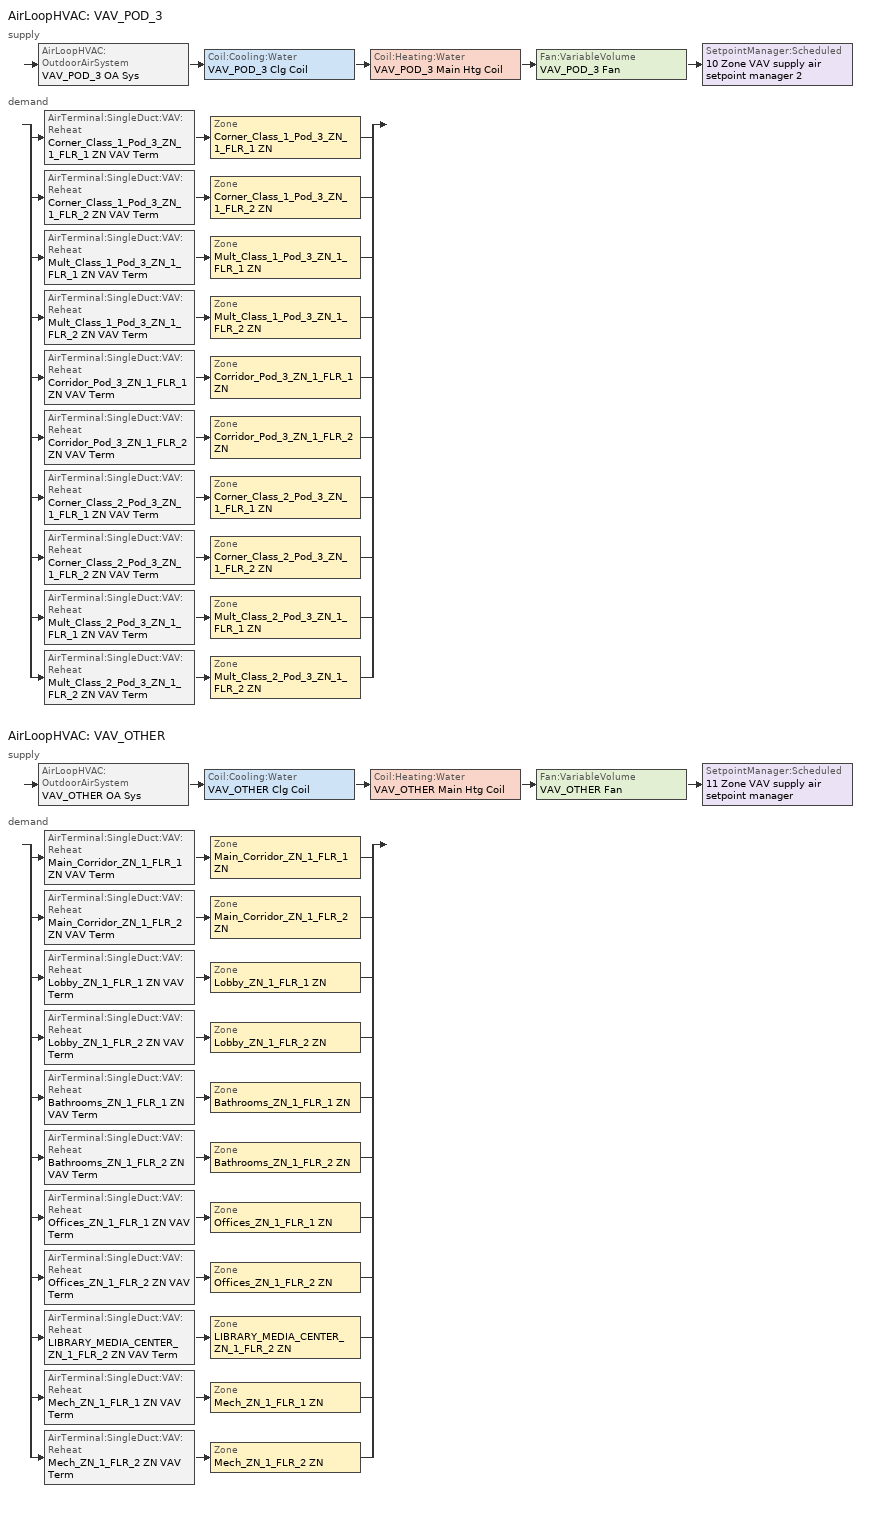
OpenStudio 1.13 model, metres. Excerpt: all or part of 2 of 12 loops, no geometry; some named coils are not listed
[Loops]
AirLoopHVAC 'VAV_POD_3'
 supply: AirLoopHVAC:OutdoorAirSystem 'VAV_POD_3 OA Sys' > Coil:Cooling:Water 'VAV_POD_3 Clg Coil' > Coil:Heating:Water 'VAV_POD_3 Main Htg Coil' > Fan:VariableVolume 'VAV_POD_3 Fan' > SetpointManager:Scheduled '10 Zone VAV supply air setpoint manager 2'
 demand: split
  | AirTerminal:SingleDuct:VAV:Reheat 'Corner_Class_1_Pod_3_ZN_1_FLR_1 ZN VAV Term' > Zone 'Corner_Class_1_Pod_3_ZN_1_FLR_1 ZN'
  | AirTerminal:SingleDuct:VAV:Reheat 'Corner_Class_1_Pod_3_ZN_1_FLR_2 ZN VAV Term' > Zone 'Corner_Class_1_Pod_3_ZN_1_FLR_2 ZN'
  | AirTerminal:SingleDuct:VAV:Reheat 'Mult_Class_1_Pod_3_ZN_1_FLR_1 ZN VAV Term' > Zone 'Mult_Class_1_Pod_3_ZN_1_FLR_1 ZN'
  | AirTerminal:SingleDuct:VAV:Reheat 'Mult_Class_1_Pod_3_ZN_1_FLR_2 ZN VAV Term' > Zone 'Mult_Class_1_Pod_3_ZN_1_FLR_2 ZN'
  | AirTerminal:SingleDuct:VAV:Reheat 'Corridor_Pod_3_ZN_1_FLR_1 ZN VAV Term' > Zone 'Corridor_Pod_3_ZN_1_FLR_1 ZN'
  | AirTerminal:SingleDuct:VAV:Reheat 'Corridor_Pod_3_ZN_1_FLR_2 ZN VAV Term' > Zone 'Corridor_Pod_3_ZN_1_FLR_2 ZN'
  | AirTerminal:SingleDuct:VAV:Reheat 'Corner_Class_2_Pod_3_ZN_1_FLR_1 ZN VAV Term' > Zone 'Corner_Class_2_Pod_3_ZN_1_FLR_1 ZN'
  | AirTerminal:SingleDuct:VAV:Reheat 'Corner_Class_2_Pod_3_ZN_1_FLR_2 ZN VAV Term' > Zone 'Corner_Class_2_Pod_3_ZN_1_FLR_2 ZN'
  | AirTerminal:SingleDuct:VAV:Reheat 'Mult_Class_2_Pod_3_ZN_1_FLR_1 ZN VAV Term' > Zone 'Mult_Class_2_Pod_3_ZN_1_FLR_1 ZN'
  | AirTerminal:SingleDuct:VAV:Reheat 'Mult_Class_2_Pod_3_ZN_1_FLR_2 ZN VAV Term' > Zone 'Mult_Class_2_Pod_3_ZN_1_FLR_2 ZN'
AirLoopHVAC 'VAV_OTHER'
 supply: AirLoopHVAC:OutdoorAirSystem 'VAV_OTHER OA Sys' > Coil:Cooling:Water 'VAV_OTHER Clg Coil' > Coil:Heating:Water 'VAV_OTHER Main Htg Coil' > Fan:VariableVolume 'VAV_OTHER Fan' > SetpointManager:Scheduled '11 Zone VAV supply air setpoint manager'
 demand: split
  | AirTerminal:SingleDuct:VAV:Reheat 'Main_Corridor_ZN_1_FLR_1 ZN VAV Term' > Zone 'Main_Corridor_ZN_1_FLR_1 ZN'
  | AirTerminal:SingleDuct:VAV:Reheat 'Main_Corridor_ZN_1_FLR_2 ZN VAV Term' > Zone 'Main_Corridor_ZN_1_FLR_2 ZN'
  | AirTerminal:SingleDuct:VAV:Reheat 'Lobby_ZN_1_FLR_1 ZN VAV Term' > Zone 'Lobby_ZN_1_FLR_1 ZN'
  | AirTerminal:SingleDuct:VAV:Reheat 'Lobby_ZN_1_FLR_2 ZN VAV Term' > Zone 'Lobby_ZN_1_FLR_2 ZN'
  | AirTerminal:SingleDuct:VAV:Reheat 'Bathrooms_ZN_1_FLR_1 ZN VAV Term' > Zone 'Bathrooms_ZN_1_FLR_1 ZN'
  | AirTerminal:SingleDuct:VAV:Reheat 'Bathrooms_ZN_1_FLR_2 ZN VAV Term' > Zone 'Bathrooms_ZN_1_FLR_2 ZN'
  | AirTerminal:SingleDuct:VAV:Reheat 'Offices_ZN_1_FLR_1 ZN VAV Term' > Zone 'Offices_ZN_1_FLR_1 ZN'
  | AirTerminal:SingleDuct:VAV:Reheat 'Offices_ZN_1_FLR_2 ZN VAV Term' > Zone 'Offices_ZN_1_FLR_2 ZN'
  | AirTerminal:SingleDuct:VAV:Reheat 'LIBRARY_MEDIA_CENTER_ZN_1_FLR_2 ZN VAV Term' > Zone 'LIBRARY_MEDIA_CENTER_ZN_1_FLR_2 ZN'
  | AirTerminal:SingleDuct:VAV:Reheat 'Mech_ZN_1_FLR_1 ZN VAV Term' > Zone 'Mech_ZN_1_FLR_1 ZN'
  | AirTerminal:SingleDuct:VAV:Reheat 'Mech_ZN_1_FLR_2 ZN VAV Term' > Zone 'Mech_ZN_1_FLR_2 ZN'
[Sizing:Zone] Zone Cooling Design Supply Air Temperature Input Method=SupplyAirTemperature; Zone Cooling Design Supply Air Temperature {C}=12.8; Zone Cooling Design Supply Air Temperature Difference {deltaC}=11.11; Zone Heating Design Supply Air Temperature Input Method=SupplyAirTemperature; Zone Heating Design Supply Air Temperature {C}=40; Zone Heating Design Supply Air Temperature Difference {deltaC}=11.11; Zone Cooling Design Supply Air Humidity Ratio {kg-H2O/kg-air}=0.0085; Zone Heating Design Supply Air Humidity Ratio {kg-H2O/kg-air}=0.008; Cooling Design Air Flow Method=DesignDay; Heating Design Air Flow Method=DesignDay; Account for Dedicated Outdoor Air System=No; Dedicated Outdoor Air System Control Strategy=NeutralSupplyAir; Dedicated Outdoor Air Low Setpoint Temperature for Design {C}=autosize; Dedicated Outdoor Air High Setpoint Temperature for Design {C}=autosize
Mech_ZN_1_FLR_2 ZN; Bathrooms_ZN_1_FLR_1 ZN; Corridor_Pod_3_ZN_1_FLR_2 ZN; Mult_Class_1_Pod_3_ZN_1_FLR_1 ZN; Corner_Class_2_Pod_3_ZN_1_FLR_2 ZN; Corner_Class_2_Pod_3_ZN_1_FLR_1 ZN; Mult_Class_2_Pod_3_ZN_1_FLR_1 ZN; Mult_Class_2_Pod_3_ZN_1_FLR_2 ZN; Corner_Class_1_Pod_3_ZN_1_FLR_1 ZN; LIBRARY_MEDIA_CENTER_ZN_1_FLR_2 ZN; Mult_Class_1_Pod_3_ZN_1_FLR_2 ZN; Offices_ZN_1_FLR_1 ZN; Corner_Class_1_Pod_3_ZN_1_FLR_2 ZN; Bathrooms_ZN_1_FLR_2 ZN; Main_Corridor_ZN_1_FLR_1 ZN; Lobby_ZN_1_FLR_2 ZN; Mech_ZN_1_FLR_1 ZN; Corridor_Pod_3_ZN_1_FLR_1 ZN; Lobby_ZN_1_FLR_1 ZN; Offices_ZN_1_FLR_2 ZN; Main_Corridor_ZN_1_FLR_2 ZN
[Zone equipment]
Mech_ZN_1_FLR_2 ZN: Mech_ZN_1_FLR_2 ZN VAV Term
Bathrooms_ZN_1_FLR_1 ZN: Bathrooms_ZN_1_FLR_1 ZN VAV Term, Bathrooms_ZN_1_FLR_1 ZN Exhaust Fan
Corridor_Pod_3_ZN_1_FLR_2 ZN: Corridor_Pod_3_ZN_1_FLR_2 ZN VAV Term
Mult_Class_1_Pod_3_ZN_1_FLR_1 ZN: Mult_Class_1_Pod_3_ZN_1_FLR_1 ZN VAV Term
Corner_Class_2_Pod_3_ZN_1_FLR_2 ZN: Corner_Class_2_Pod_3_ZN_1_FLR_2 ZN VAV Term
Corner_Class_2_Pod_3_ZN_1_FLR_1 ZN: Corner_Class_2_Pod_3_ZN_1_FLR_1 ZN VAV Term
Mult_Class_2_Pod_3_ZN_1_FLR_1 ZN: Mult_Class_2_Pod_3_ZN_1_FLR_1 ZN VAV Term
Mult_Class_2_Pod_3_ZN_1_FLR_2 ZN: Mult_Class_2_Pod_3_ZN_1_FLR_2 ZN VAV Term
Corner_Class_1_Pod_3_ZN_1_FLR_1 ZN: Corner_Class_1_Pod_3_ZN_1_FLR_1 ZN VAV Term
LIBRARY_MEDIA_CENTER_ZN_1_FLR_2 ZN: LIBRARY_MEDIA_CENTER_ZN_1_FLR_2 ZN VAV Term
Mult_Class_1_Pod_3_ZN_1_FLR_2 ZN: Mult_Class_1_Pod_3_ZN_1_FLR_2 ZN VAV Term
Offices_ZN_1_FLR_1 ZN: Offices_ZN_1_FLR_1 ZN VAV Term
Corner_Class_1_Pod_3_ZN_1_FLR_2 ZN: Corner_Class_1_Pod_3_ZN_1_FLR_2 ZN VAV Term
Bathrooms_ZN_1_FLR_2 ZN: Bathrooms_ZN_1_FLR_2 ZN VAV Term, Bathrooms_ZN_1_FLR_2 ZN Exhaust Fan
Main_Corridor_ZN_1_FLR_1 ZN: Main_Corridor_ZN_1_FLR_1 ZN VAV Term
Lobby_ZN_1_FLR_2 ZN: Lobby_ZN_1_FLR_2 ZN VAV Term
Mech_ZN_1_FLR_1 ZN: Mech_ZN_1_FLR_1 ZN VAV Term
Corridor_Pod_3_ZN_1_FLR_1 ZN: Corridor_Pod_3_ZN_1_FLR_1 ZN VAV Term
Lobby_ZN_1_FLR_1 ZN: Lobby_ZN_1_FLR_1 ZN VAV Term
Offices_ZN_1_FLR_2 ZN: Offices_ZN_1_FLR_2 ZN VAV Term
Main_Corridor_ZN_1_FLR_2 ZN: Main_Corridor_ZN_1_FLR_2 ZN VAV Term
[SetpointManager:Scheduled] Control Variable=Temperature
Name | Schedule
10 Zone VAV supply air setpoint manager 2 | Supply Air Temp - 55.04F 2
11 Zone VAV supply air setpoint manager | Supply Air Temp - 55.04F 3
[AirLoopHVAC] Availability Schedule=SecondarySchool VAV Operation; Design Supply Air Flow Rate {m3/s}=AutoSize
Name | Availability Manager
VAV_POD_3 | Availability Manager Night Cycle 3
VAV_OTHER | Availability Manager Night Cycle 4
[Sizing:System] Type of Load to Size On=Sensible; Design Outdoor Air Flow Rate {m3/s}=Autosize; Minimum System Air Flow Ratio=0.3; Preheat Design Temperature {C}=7; Preheat Design Humidity Ratio {kg-H2O/kg-Air}=0.008; Precool Design Temperature {C}=12.8; Precool Design Humidity Ratio {kg-H2O/kg-Air}=0.008; Central Cooling Design Supply Air Temperature {C}=12.8; Central Heating Design Supply Air Temperature {C}=12.8; Sizing Option=Coincident; 100% Outdoor Air in Cooling=No; 100% Outdoor Air in Heating=No; Central Cooling Design Supply Air Humidity Ratio {kg-H2O/kg-Air}=0.0085; Central Heating Design Supply Air Humidity Ratio {kg-H2O/kg-Air}=0.008; Cooling Design Air Flow Method=DesignDay; Cooling Design Air Flow Rate {m3/s}=0; Heating Design Air Flow Method=DesignDay; Heating Design Air Flow Rate {m3/s}=0; System Outdoor Air Method=ZoneSum; Zone Maximum Outdoor Air Fraction=1; Cooling Supply Air Flow Rate Per Floor Area {m3/s-m2}=0.00996765; Cooling Fraction of Autosized Cooling Supply Air Flow Rate=1; Cooling Supply Air Flow Rate Per Unit Cooling Capacity {m3/s-W}=3.94755e-05; Heating Supply Air Flow Rate Per Floor Area {m3/s-m2}=0.00996765; Heating Fraction of Autosized Heating Supply Air Flow Rate=1; Heating Fraction of Autosized Cooling Supply Air Flow Rate=1; Heating Supply Air Flow Rate Per Unit Heating Capacity {m3/s-W}=3.15882e-05; Cooling Design Capacity Method=CoolingDesignCapacity; Cooling Design Capacity {W}=autosize; Cooling Design Capacity Per Floor Area {W/m2}=234.7; Fraction of Autosized Cooling Design Capacity=1; Heating Design Capacity Method=HeatingDesignCapacity; Heating Design Capacity {W}=autosize; Heating Design Capacity Per Floor Area {W/m2}=157; Fraction of Autosized Heating Design Capacity=1; Central Cooling Capacity Control Method=OnOff
VAV_POD_3; VAV_OTHER
[Fan:VariableVolume] Availability Schedule=Always On Discrete; Pressure Rise {Pa}=1389.92; Maximum Flow Rate {m3/s}=Autosize; Fan Power Minimum Flow Rate Input Method=Fraction; Fan Power Minimum Flow Fraction=0.7; Fan Power Minimum Air Flow Rate {m3/s}=0; Motor In Airstream Fraction=1; Fan Power Coefficient 1=0.1631; Fan Power Coefficient 2=1.5901; Fan Power Coefficient 3=-0.8817; Fan Power Coefficient 4=0.1281; Fan Power Coefficient 5=0
Name | Fan Efficiency | Motor Efficiency
VAV_POD_3 Fan | 0.6006 | 0.924
VAV_OTHER Fan | 0.6045 | 0.93
[Controller:OutdoorAir] Minimum Outdoor Air Flow Rate {m3/s}=Autosize; Maximum Outdoor Air Flow Rate {m3/s}=Autosize; Economizer Control Type=DifferentialDryBulb; Economizer Control Action Type=ModulateFlow; Lockout Type=LockoutWithCompressor; Minimum Limit Type=FixedMinimum; Minimum Outdoor Air Schedule=SecondarySchool VAV Operation; High Humidity Control=No; Heat Recovery Bypass Control Type=BypassWhenOAFlowGreaterThanMinimum
Name | Controller Mechanical Ventilation
VAV_POD_3 OA Controller | VAV_POD_3 Vent Controller
VAV_OTHER OA Controller | VAV_OTHER Vent Controller
[Controller:MechanicalVentilation] Availability Schedule=Always On Discrete; System Outdoor Air Method=ZoneSum
VAV_POD_3 Vent Controller; VAV_OTHER Vent Controller
[AirLoopHVAC:OutdoorAirSystem]
Name | Controller
VAV_POD_3 OA Sys | VAV_POD_3 OA Controller
VAV_OTHER OA Sys | VAV_OTHER OA Controller
[AvailabilityManager:NightCycle] Control Type=CycleOnAny; Thermostat Tolerance {deltaC}=1; Cycling Run Time {s}=3600
Availability Manager Night Cycle 3; Availability Manager Night Cycle 4
[AirTerminal:SingleDuct:VAV:Reheat] Availability Schedule=Always On Discrete; Maximum Air Flow Rate {m3/s}=AutoSize; Zone Minimum Air Flow Input Method=Constant; Constant Minimum Air Flow Fraction=0.3; Fixed Minimum Air Flow Rate {m3/s}=0; Maximum Hot Water or Steam Flow Rate {m3/s}=AutoSize; Minimum Hot Water or Steam Flow Rate {m3/s}=0; Convergence Tolerance=0.001; Damper Heating Action=Normal; Maximum Flow per Zone Floor Area During Reheat {m3/s-m2}=0; Maximum Flow Fraction During Reheat=0.5; Maximum Reheat Air Temperature {C}=40; Control For Outdoor Air=No
Name | Reheat Coil
Corner_Class_1_Pod_3_ZN_1_FLR_1 ZN VAV Term | Corner_Class_1_Pod_3_ZN_1_FLR_1 ZN Rht Coil
Corner_Class_1_Pod_3_ZN_1_FLR_2 ZN VAV Term | Corner_Class_1_Pod_3_ZN_1_FLR_2 ZN Rht Coil
Mult_Class_1_Pod_3_ZN_1_FLR_1 ZN VAV Term | Mult_Class_1_Pod_3_ZN_1_FLR_1 ZN Rht Coil
Mult_Class_1_Pod_3_ZN_1_FLR_2 ZN VAV Term | Mult_Class_1_Pod_3_ZN_1_FLR_2 ZN Rht Coil
Corridor_Pod_3_ZN_1_FLR_1 ZN VAV Term | Corridor_Pod_3_ZN_1_FLR_1 ZN Rht Coil
Corridor_Pod_3_ZN_1_FLR_2 ZN VAV Term | Corridor_Pod_3_ZN_1_FLR_2 ZN Rht Coil
Corner_Class_2_Pod_3_ZN_1_FLR_1 ZN VAV Term | Corner_Class_2_Pod_3_ZN_1_FLR_1 ZN Rht Coil
Corner_Class_2_Pod_3_ZN_1_FLR_2 ZN VAV Term | Corner_Class_2_Pod_3_ZN_1_FLR_2 ZN Rht Coil
Mult_Class_2_Pod_3_ZN_1_FLR_1 ZN VAV Term | Mult_Class_2_Pod_3_ZN_1_FLR_1 ZN Rht Coil
Mult_Class_2_Pod_3_ZN_1_FLR_2 ZN VAV Term | Mult_Class_2_Pod_3_ZN_1_FLR_2 ZN Rht Coil
Main_Corridor_ZN_1_FLR_1 ZN VAV Term | Main_Corridor_ZN_1_FLR_1 ZN Rht Coil
Main_Corridor_ZN_1_FLR_2 ZN VAV Term | Main_Corridor_ZN_1_FLR_2 ZN Rht Coil
Lobby_ZN_1_FLR_1 ZN VAV Term | Lobby_ZN_1_FLR_1 ZN Rht Coil
Lobby_ZN_1_FLR_2 ZN VAV Term | Lobby_ZN_1_FLR_2 ZN Rht Coil
Bathrooms_ZN_1_FLR_1 ZN VAV Term | Bathrooms_ZN_1_FLR_1 ZN Rht Coil
Bathrooms_ZN_1_FLR_2 ZN VAV Term | Bathrooms_ZN_1_FLR_2 ZN Rht Coil
Offices_ZN_1_FLR_1 ZN VAV Term | Offices_ZN_1_FLR_1 ZN Rht Coil
Offices_ZN_1_FLR_2 ZN VAV Term | Offices_ZN_1_FLR_2 ZN Rht Coil
LIBRARY_MEDIA_CENTER_ZN_1_FLR_2 ZN VAV Term | LIBRARY_MEDIA_CENTER_ZN_1_FLR_2 ZN Rht Coil
Mech_ZN_1_FLR_1 ZN VAV Term | Mech_ZN_1_FLR_1 ZN Rht Coil
Mech_ZN_1_FLR_2 ZN VAV Term | Mech_ZN_1_FLR_2 ZN Rht Coil
[Fan:ZoneExhaust] Availability Schedule=SchoolSecondary Hours_of_operation; Fan Efficiency=0.0660786; Pressure Rise {Pa}=124.544; Maximum Flow Rate {m3/s}=0.283168; System Availability Manager Coupling Mode=Decoupled
Bathrooms_ZN_1_FLR_1 ZN Exhaust Fan; Bathrooms_ZN_1_FLR_2 ZN Exhaust Fan
[Schedule:Ruleset]
Name | Default Day Schedule | Summer Design Day Schedule | Winter Design Day Schedule
SecondarySchool VAV Operation | SecondarySchool VAV Operation Default | SecondarySchool VAV Operation Summer Design Day | SecondarySchool VAV Operation Winter Design Day
Supply Air Temp - 55.04F 2 | Supply Air Temp - 55.04F Default 2
Supply Air Temp - 55.04F 3 | Supply Air Temp - 55.04F Default 3
SchoolSecondary Hours_of_operation | SchoolSecondary Hours_of_operation Default | SchoolSecondary Hours_of_operation Summer Design Day | SchoolSecondary Hours_of_operation Winter Design Day
[Schedule:Day]
SecondarySchool VAV Operation Default; SecondarySchool VAV Operation Summer Design Day: 6, 0, 0, 22, 0, 1, 24, 0, 0
SecondarySchool VAV Operation Winter Design Day; SecondarySchool VAV Operation Sat|WntrDsn Day: 6, 0, 0, 18, 0, 1, 24, 0, 0
SecondarySchool VAV Operation Sun Day; SchoolSecondary Hours_of_operation Default: 24, 0, 0
Supply Air Temp - 55.04F Default 2; Supply Air Temp - 55.04F Default 3: 24, 0, 12.8
SchoolSecondary Hours_of_operation Winter Design Day; SchoolSecondary Hours_of_operation Summer Design Day; SchoolSecondary Hours_of_operation WntrDsn|SmrDsn|Wkdy Day: 7, 0, 0, 21, 0, 1, 24, 0, 0
[Schedule:Rule] Date Specification Type=DateRange; Start Month=1; Start Day=1; End Month=12; End Day=31
Name | Schedule Ruleset | Rule Order | Day Schedule | Apply Saturday | Apply Sunday | Apply Monday | Apply Tuesday | Apply Wednesday | Apply Thursday | Apply Friday
Schedule Rule 46 | SecondarySchool VAV Operation | 1 | SecondarySchool VAV Operation Sat|WntrDsn Day | Yes
Schedule Rule 47 | SecondarySchool VAV Operation | 0 | SecondarySchool VAV Operation Sun Day |  | Yes
Schedule Rule 61 | SchoolSecondary Hours_of_operation | 0 | SchoolSecondary Hours_of_operation WntrDsn|SmrDsn|Wkdy Day |  |  | Yes | Yes | Yes | Yes | Yes
[Schedule:Constant]
Always On Discrete: Value=1
